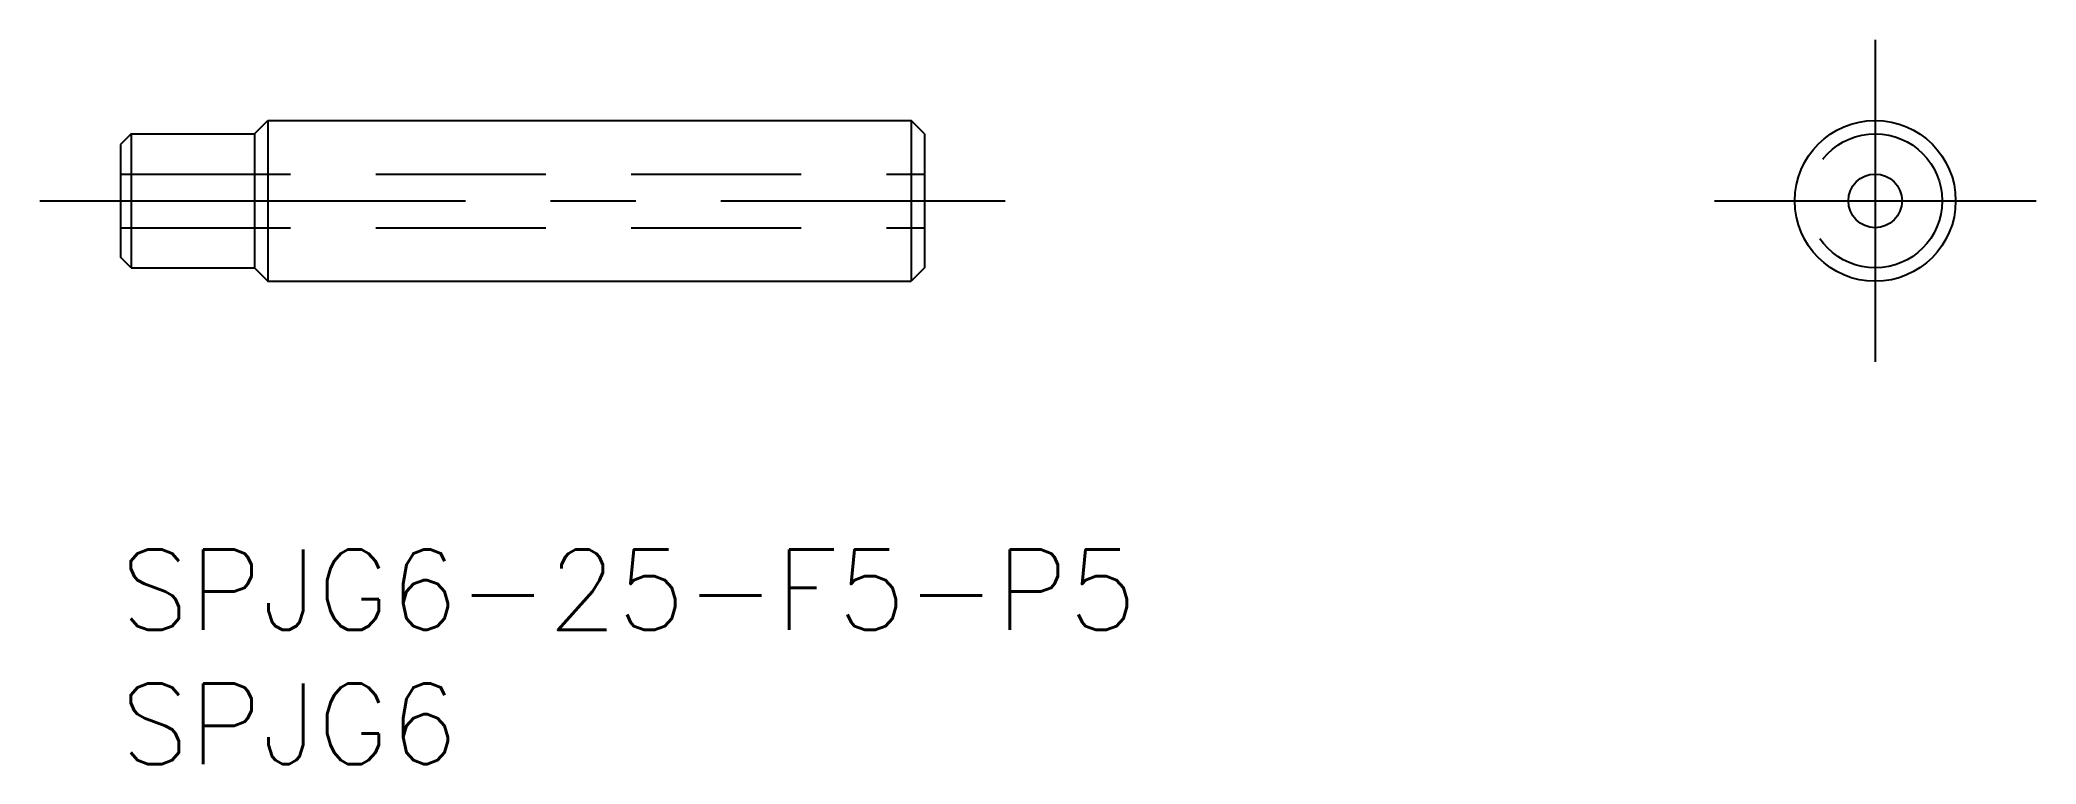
# Model space of a CAD drawing. Extents: x -3 to 71.5, y -8 to 19.
import ezdxf

# ---------------------------------------------------------------- set-up
doc = ezdxf.new("R2010")
doc.units = 0
doc.header["$LTSCALE"] = 0.5
doc.linetypes.add('CENTER', pattern=[50.8, 31.75, -6.35, 6.35, -6.35])
doc.linetypes.add('DASHED', pattern=[19.05, 12.7, -6.35])
for name, color, linetype in [('MSM_CENTER', 1, 'CENTER'), ('MSM_CONTINUOUS', 7, 'CONTINUOUS'), ('MSM_DASHED', 4, 'DASHED'), ('MSM_PART_NUMBER', 7, 'CONTINUOUS')]:
    doc.layers.add(name, color=color, linetype=linetype)
doc.styles.get("Standard").update_dxf_attribs({"font": 'txt.shx', "height": 3, "bigfont": 'bigfont.shx'})

# ---------------------------------------------------------------- blocks, each defined once
blk = doc.blocks.new('*U4')
at = {"layer": 'MSM_PART_NUMBER'}
blk.add_text('SPJG6-25-F5-P5', height=3, dxfattribs=at).set_placement((0, -3))
blk = doc.blocks.new('*U5')
at = {"layer": 'MSM_PART_NUMBER'}
blk.add_text('SPJG6', height=3, dxfattribs=at).set_placement((0, -8))

msp = doc.modelspace()

# ---------------------------------------------------------------- linework, layer by layer
at = {"layer": 'MSM_CENTER'}
for p, q in [((65.456, 19), (65.456, 7)), ((-3, 13), (33, 13)), ((59.456, 13), (71.456, 13))]:
    msp.add_line(p, q, dxfattribs=at)
at = {"layer": 'MSM_CONTINUOUS'}
for p, q in [((5, 15.5), (5.5, 16)), ((5.5, 16), (5.5, 10)), ((5.5, 16), (29.5, 16)), ((30, 15.5), (29.5, 16)), ((29.5, 16), (29.5, 10)), ((0.4, 15.5), (0, 15.1)), ((0, 15.1), (0, 10.9)), ((0.4, 15.5), (5, 15.5)), ((0.4, 15.5), (0.4, 10.5)), ((5, 15.5), (5, 10.5)), ((30, 15.5), (30, 10.5)), ((0.4, 10.5), (0, 10.9)), ((0.4, 10.5), (5, 10.5)), ((5, 10.5), (5.5, 10)), ((30, 10.5), (29.5, 10)), ((5.5, 10), (29.5, 10))]:
    msp.add_line(p, q, dxfattribs=at)
for radius in [3, 1]:
    msp.add_circle((65.456, 13), radius, dxfattribs=at)
at = {"layer": 'MSM_DASHED'}
for p, q in [((0, 14), (30, 14)), ((0, 12), (30, 12))]:
    msp.add_line(p, q, dxfattribs=at)
msp.add_circle((65.456, 13), 2.5, dxfattribs=at)

# ---------------------------------------------------------------- block references
at = {"layer": 'MSM_CONTINUOUS'}
for name in ['*U4', '*U5']:
    msp.add_blockref(name, (0, 0), dxfattribs=at)

doc.saveas('drawing.dxf')
